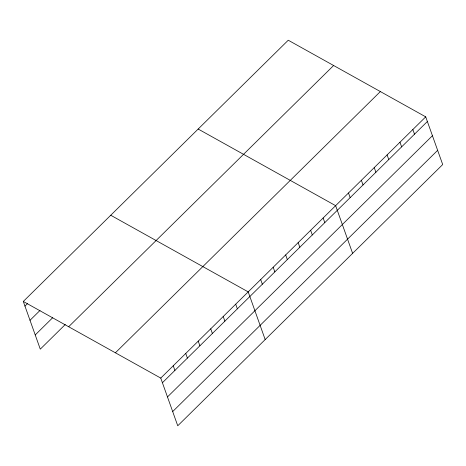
<?xml version="1.0" encoding="UTF-8"?>
<svg xmlns="http://www.w3.org/2000/svg" width="466" height="466" viewBox="0 0 466 466"><rect width="100%" height="100%" fill="white"/><g stroke="black" fill="none" stroke-linecap="round" stroke-linejoin="round"><path stroke-width="0.7" d="M23.3 301.455L288.256 40.222L425.714 116.85L442.7 164.545L177.744 425.778L160.758 378.089L23.3 301.455L40.286 349.151L65.263 324.517M24.954 306.098L27.453 303.64M30.01 320.305L40.006 310.455M35.224 334.943L52.71 317.701M68.659 326.742L333.621 65.508M115.399 352.797L380.355 91.563M160.758 378.089L425.714 116.85M162.413 382.732L427.369 121.498M167.475 396.939L432.431 135.705M172.682 411.577L437.644 150.343M198.172 129.041L335.631 205.669L352.616 253.364M110.733 215.245L248.197 291.879L265.177 339.574M412.847 129.542L414.501 134.185M399.979 142.229L401.634 146.877M387.106 154.916L388.766 159.564M374.239 167.609L375.893 172.251M361.371 180.295L363.026 184.944M348.498 192.982L350.158 197.631M323.142 217.989L324.796 222.631M310.647 230.303L312.302 234.951M298.158 242.617L299.813 247.265M285.67 254.931L287.324 259.579M273.175 267.251L274.829 271.894M260.686 279.565L262.341 284.213M235.703 304.193L237.357 308.842M223.214 316.513L224.868 321.156M210.725 328.827L212.38 333.47M198.231 341.141L199.885 345.789M185.742 353.455L187.396 358.104M173.253 365.769L174.907 370.418"/></g></svg>
